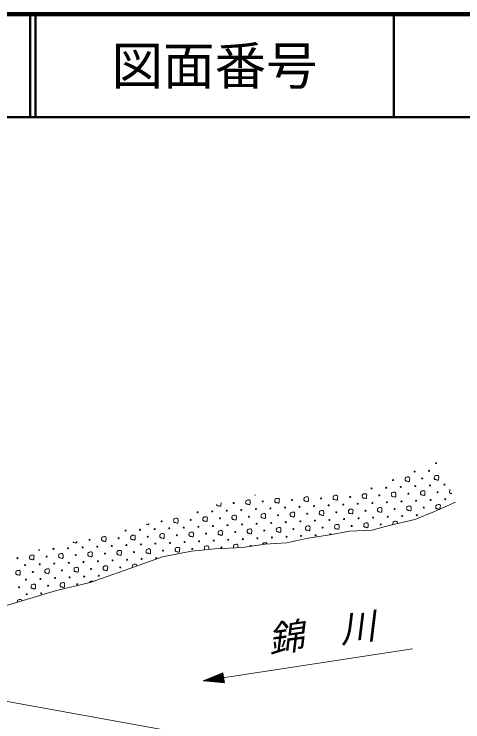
# Model space of a CAD drawing. Units: millimetres, scale not verified. Extents: x 40000 to 680000, y 20000 to 380000.
# Drawn here: x 507187 to 550696, y 311352 to 380000 of the extents above; entities that cross this region are included whole.
import ezdxf
from ezdxf.enums import TextEntityAlignment as Align

# ---------------------------------------------------------------- set-up
doc = ezdxf.new("R2010")
doc.units = ezdxf.units.MM
doc.header["$LTSCALE"] = 1000
doc.linetypes.add('USER3', pattern=[8, 6, -2])
for name, color, linetype, lineweight in [('M-BGD', 5, 'Continuous', 13), ('M-TTL', 2, 'Continuous', 140), ('M-TTL-LINE', 7, 'Continuous', 50)]:
    doc.layers.add(name, color=color, linetype=linetype, lineweight=lineweight)
doc.layers.add('M-TTL-TXT', color=7, linetype='Continuous')
doc.styles.add('ＭＳ ゴシック', font='')
doc.styles.get('ＭＳ ゴシック').set_extended_font_data('MS Gothic')

msp = doc.modelspace()

# ---------------------------------------------------------------- linework, layer by layer
at = {"layer": 'M-BGD'}
for p, q in [((526827, 332418), (526819, 332454)), ((528470, 328224), (528462, 328256)), ((464246, 320987), (574462, 301043)), ((545826, 318424), (525526, 315327))]:
    msp.add_line(p, q, dxfattribs=at)
at = {"layer": 'M-BGD', "linetype": 'USER3'}
for p, q in [((549973, 332657), (547943, 331756)), ((547943, 331756), (546027, 330966)), ((546027, 330966), (543547, 330403)), ((543547, 330403), (541855, 329952)), ((539713, 329839), (537797, 329501)), ((541855, 329952), (539713, 329839)), ((535655, 329162), (533625, 328711)), ((537797, 329501), (535655, 329162)), ((526635, 328148), (524381, 327922)), ((529341, 328261), (526635, 328148)), ((531483, 328599), (529341, 328261)), ((533625, 328711), (531483, 328599)), ((524381, 327922), (521562, 327359)), ((521562, 327359), (518405, 326231)), ((518405, 326231), (514572, 324878)), ((514572, 324878), (511303, 324089)), ((511303, 324089), (506455, 322623))]:
    msp.add_line(p, q, dxfattribs=at)
at = {"layer": 'M-BGD'}
for points in [[(545112, 334797), (545104, 334832), (545094, 334890), (545108, 334967), (545132, 335019), (545162, 335056), (545232, 335094), (545298, 335111), (545359, 335115), (545424, 335119), (545474, 335099), (545519, 335063), (545545, 334988), (545532, 334871), (545526, 334770), (545521, 334714), (545499, 334681), (545469, 334652), (545425, 334639), (545349, 334670), (545292, 334688), (545247, 334697), (545202, 334700), (545161, 334719), (545137, 334733), (545120, 334763)], [(547937, 334946), (547928, 334981), (547919, 335039), (547933, 335116), (547957, 335167), (547987, 335204), (548056, 335243), (548123, 335259), (548184, 335263), (548248, 335267), (548298, 335248), (548343, 335212), (548370, 335137), (548356, 335019), (548351, 334919), (548345, 334863), (548324, 334830), (548294, 334801), (548249, 334787), (548173, 334819), (548117, 334837), (548071, 334846), (548027, 334848), (547986, 334867), (547962, 334882), (547945, 334912)], [(543774, 333310), (543766, 333346), (543756, 333404), (543770, 333481), (543794, 333532), (543824, 333569), (543894, 333607), (543960, 333624), (544021, 333628), (544086, 333632), (544136, 333612), (544181, 333576), (544207, 333502), (544194, 333384), (544188, 333284), (544183, 333227), (544161, 333195), (544132, 333166), (544087, 333152), (544011, 333183), (543954, 333201), (543909, 333211), (543864, 333213), (543823, 333232), (543800, 333246), (543782, 333277)], [(546599, 333459), (546590, 333495), (546581, 333552), (546595, 333629), (546619, 333681), (546649, 333718), (546718, 333756), (546785, 333773), (546846, 333777), (546910, 333781), (546960, 333761), (547005, 333725), (547032, 333650), (547018, 333533), (547013, 333433), (547007, 333376), (546986, 333343), (546956, 333315), (546911, 333301), (546835, 333332), (546779, 333350), (546734, 333359), (546689, 333362), (546648, 333381), (546624, 333395), (546607, 333425)], [(532476, 332716), (532468, 332751), (532458, 332809), (532472, 332886), (532496, 332937), (532526, 332974), (532596, 333013), (532662, 333030), (532723, 333033), (532788, 333037), (532838, 333018), (532883, 332982), (532909, 332907), (532896, 332789), (532890, 332689), (532885, 332633), (532863, 332600), (532833, 332571), (532789, 332558), (532713, 332589), (532656, 332607), (532611, 332616), (532566, 332619), (532525, 332637), (532501, 332652), (532484, 332682)], [(535301, 332864), (535292, 332900), (535283, 332958), (535297, 333035), (535321, 333086), (535351, 333123), (535420, 333161), (535487, 333178), (535548, 333182), (535612, 333186), (535662, 333167), (535707, 333130), (535734, 333056), (535720, 332938), (535715, 332838), (535709, 332781), (535688, 332749), (535658, 332720), (535613, 332706), (535537, 332737), (535481, 332755), (535435, 332765), (535391, 332767), (535350, 332786), (535326, 332800), (535309, 332831)], [(538125, 333013), (538117, 333049), (538107, 333106), (538121, 333183), (538145, 333235), (538175, 333272), (538245, 333310), (538311, 333327), (538372, 333331), (538437, 333335), (538487, 333315), (538532, 333279), (538558, 333204), (538545, 333087), (538539, 332987), (538534, 332930), (538512, 332897), (538482, 332869), (538438, 332855), (538362, 332886), (538305, 332904), (538260, 332913), (538215, 332916), (538174, 332935), (538150, 332949), (538133, 332979)], [(540950, 333162), (540941, 333197), (540932, 333255), (540946, 333332), (540970, 333383), (541000, 333420), (541069, 333459), (541136, 333476), (541197, 333479), (541261, 333483), (541311, 333464), (541356, 333428), (541383, 333353), (541369, 333235), (541364, 333135), (541358, 333079), (541337, 333046), (541307, 333017), (541262, 333004), (541186, 333035), (541130, 333053), (541085, 333062), (541040, 333065), (540999, 333083), (540975, 333098), (540958, 333128)], [(529652, 332567), (529643, 332603), (529634, 332660), (529648, 332737), (529672, 332789), (529702, 332826), (529771, 332864), (529838, 332881), (529899, 332885), (529963, 332889), (530013, 332869), (530058, 332833), (530085, 332759), (530071, 332641), (530066, 332541), (530060, 332484), (530039, 332451), (530009, 332423), (529964, 332409), (529888, 332440), (529832, 332458), (529786, 332468), (529742, 332470), (529701, 332489), (529677, 332503), (529660, 332533)], [(545261, 331972), (545252, 332008), (545243, 332066), (545257, 332143), (545281, 332194), (545311, 332231), (545380, 332269), (545447, 332286), (545508, 332290), (545572, 332294), (545623, 332275), (545667, 332238), (545694, 332164), (545680, 332046), (545675, 331946), (545669, 331889), (545648, 331857), (545618, 331828), (545573, 331814), (545497, 331845), (545441, 331863), (545396, 331873), (545351, 331875), (545310, 331894), (545286, 331908), (545269, 331939)], [(533963, 331378), (533954, 331413), (533945, 331471), (533959, 331548), (533983, 331599), (534013, 331636), (534082, 331675), (534149, 331692), (534210, 331695), (534274, 331700), (534324, 331680), (534369, 331644), (534396, 331569), (534382, 331451), (534377, 331351), (534371, 331295), (534350, 331262), (534320, 331233), (534275, 331220), (534199, 331251), (534143, 331269), (534098, 331278), (534053, 331281), (534012, 331299), (533988, 331314), (533971, 331344)], [(536787, 331526), (536779, 331562), (536769, 331620), (536783, 331697), (536807, 331748), (536837, 331785), (536907, 331823), (536974, 331840), (537034, 331844), (537099, 331848), (537149, 331829), (537194, 331792), (537220, 331718), (537207, 331600), (537201, 331500), (537196, 331443), (537174, 331411), (537145, 331382), (537100, 331368), (537024, 331399), (536967, 331417), (536922, 331427), (536877, 331429), (536836, 331448), (536813, 331462), (536795, 331493)], [(539612, 331675), (539603, 331711), (539594, 331768), (539608, 331845), (539632, 331897), (539662, 331934), (539731, 331972), (539798, 331989), (539859, 331993), (539923, 331997), (539973, 331977), (540018, 331941), (540045, 331867), (540031, 331749), (540026, 331649), (540020, 331592), (539999, 331560), (539969, 331531), (539924, 331517), (539848, 331548), (539792, 331566), (539747, 331576), (539702, 331578), (539661, 331597), (539637, 331611), (539620, 331641)], [(542436, 331824), (542428, 331859), (542418, 331917), (542432, 331994), (542456, 332045), (542486, 332082), (542556, 332121), (542623, 332138), (542683, 332141), (542748, 332146), (542798, 332126), (542843, 332090), (542869, 332015), (542856, 331897), (542850, 331797), (542845, 331741), (542823, 331708), (542794, 331679), (542749, 331666), (542673, 331697), (542617, 331715), (542571, 331724), (542526, 331727), (542485, 331745), (542462, 331760), (542444, 331790)], [(522665, 330783), (522656, 330819), (522647, 330876), (522661, 330953), (522685, 331005), (522715, 331042), (522784, 331080), (522851, 331097), (522912, 331101), (522976, 331105), (523026, 331085), (523071, 331049), (523098, 330975), (523084, 330857), (523079, 330757), (523073, 330700), (523052, 330668), (523022, 330639), (522977, 330625), (522901, 330656), (522845, 330674), (522799, 330684), (522755, 330686), (522714, 330705), (522690, 330719), (522673, 330749)], [(525489, 330932), (525481, 330967), (525471, 331025), (525485, 331102), (525509, 331153), (525539, 331190), (525609, 331229), (525675, 331246), (525736, 331249), (525801, 331254), (525851, 331234), (525896, 331198), (525922, 331123), (525909, 331005), (525903, 330905), (525898, 330849), (525876, 330816), (525846, 330787), (525802, 330774), (525726, 330805), (525669, 330823), (525624, 330832), (525579, 330835), (525538, 330853), (525514, 330868), (525497, 330898)], [(528314, 331080), (528305, 331116), (528296, 331174), (528310, 331251), (528334, 331302), (528364, 331339), (528433, 331378), (528500, 331394), (528561, 331398), (528625, 331402), (528675, 331383), (528720, 331346), (528747, 331272), (528733, 331154), (528728, 331054), (528722, 330997), (528701, 330965), (528671, 330936), (528626, 330922), (528550, 330953), (528494, 330972), (528449, 330981), (528404, 330983), (528363, 331002), (528339, 331016), (528322, 331047)], [(531138, 331229), (531130, 331265), (531120, 331322), (531134, 331399), (531158, 331451), (531188, 331488), (531258, 331526), (531324, 331543), (531385, 331547), (531450, 331551), (531500, 331531), (531545, 331495), (531571, 331421), (531558, 331303), (531552, 331203), (531547, 331146), (531525, 331114), (531496, 331085), (531451, 331071), (531375, 331102), (531318, 331120), (531273, 331130), (531228, 331132), (531187, 331151), (531164, 331165), (531146, 331195)], [(532625, 329891), (532616, 329927), (532607, 329984), (532621, 330061), (532645, 330113), (532675, 330150), (532744, 330188), (532811, 330205), (532872, 330209), (532936, 330213), (532987, 330193), (533031, 330157), (533058, 330083), (533044, 329965), (533039, 329865), (533033, 329808), (533012, 329776), (532982, 329747), (532937, 329733), (532861, 329764), (532805, 329782), (532760, 329792), (532715, 329794), (532674, 329813), (532650, 329827), (532633, 329857)], [(535449, 330040), (535441, 330075), (535431, 330133), (535445, 330210), (535469, 330261), (535499, 330298), (535569, 330337), (535636, 330354), (535697, 330357), (535761, 330362), (535811, 330342), (535856, 330306), (535882, 330231), (535869, 330113), (535864, 330013), (535858, 329957), (535836, 329924), (535807, 329895), (535762, 329882), (535686, 329913), (535630, 329931), (535584, 329940), (535539, 329943), (535498, 329961), (535475, 329976), (535457, 330006)], [(538274, 330188), (538266, 330224), (538256, 330282), (538270, 330359), (538294, 330410), (538324, 330447), (538393, 330486), (538460, 330502), (538521, 330506), (538585, 330510), (538636, 330491), (538680, 330454), (538707, 330380), (538693, 330262), (538688, 330162), (538682, 330105), (538661, 330073), (538631, 330044), (538586, 330030), (538510, 330061), (538454, 330080), (538409, 330089), (538364, 330091), (538323, 330110), (538299, 330125), (538282, 330155)], [(541098, 330337), (541090, 330373), (541080, 330430), (541094, 330507), (541118, 330559), (541148, 330596), (541218, 330634), (541285, 330651), (541346, 330655), (541410, 330659), (541460, 330639), (541505, 330603), (541531, 330529), (541518, 330411), (541513, 330311), (541507, 330254), (541486, 330222), (541456, 330193), (541411, 330179), (541335, 330210), (541279, 330228), (541233, 330238), (541188, 330240), (541147, 330259), (541124, 330273), (541106, 330303)], [(521327, 329297), (521318, 329332), (521309, 329390), (521323, 329467), (521347, 329518), (521377, 329555), (521446, 329594), (521513, 329610), (521574, 329614), (521638, 329618), (521688, 329599), (521733, 329563), (521760, 329488), (521746, 329370), (521741, 329270), (521735, 329213), (521714, 329181), (521684, 329152), (521639, 329138), (521563, 329170), (521507, 329188), (521462, 329197), (521417, 329199), (521376, 329218), (521352, 329233), (521335, 329263)], [(524151, 329445), (524143, 329481), (524133, 329538), (524147, 329615), (524171, 329667), (524201, 329704), (524271, 329742), (524338, 329759), (524398, 329763), (524463, 329767), (524513, 329747), (524558, 329711), (524584, 329637), (524571, 329519), (524565, 329419), (524560, 329362), (524538, 329330), (524509, 329301), (524464, 329287), (524388, 329318), (524331, 329336), (524286, 329346), (524241, 329348), (524200, 329367), (524177, 329381), (524159, 329411)], [(526976, 329594), (526967, 329629), (526958, 329687), (526972, 329764), (526996, 329816), (527026, 329852), (527095, 329891), (527162, 329908), (527223, 329911), (527287, 329916), (527337, 329896), (527382, 329860), (527409, 329785), (527395, 329667), (527390, 329567), (527384, 329511), (527363, 329478), (527333, 329449), (527288, 329436), (527212, 329467), (527156, 329485), (527111, 329494), (527066, 329497), (527025, 329516), (527001, 329530), (526984, 329560)], [(529800, 329743), (529792, 329778), (529782, 329836), (529796, 329913), (529820, 329964), (529850, 330001), (529920, 330040), (529987, 330056), (530047, 330060), (530112, 330064), (530162, 330045), (530207, 330009), (530233, 329934), (530220, 329816), (530214, 329716), (530209, 329659), (530187, 329627), (530158, 329598), (530113, 329584), (530037, 329616), (529981, 329634), (529935, 329643), (529890, 329645), (529849, 329664), (529826, 329679), (529808, 329709)], [(515678, 328999), (515669, 329035), (515660, 329092), (515674, 329169), (515698, 329221), (515728, 329258), (515797, 329296), (515864, 329313), (515925, 329317), (515989, 329321), (516039, 329301), (516084, 329265), (516111, 329191), (516097, 329073), (516092, 328973), (516086, 328916), (516065, 328884), (516035, 328855), (515990, 328841), (515914, 328872), (515858, 328890), (515813, 328900), (515768, 328902), (515727, 328921), (515703, 328935), (515686, 328965)], [(518502, 329148), (518494, 329183), (518484, 329241), (518498, 329318), (518522, 329370), (518552, 329406), (518622, 329445), (518688, 329462), (518749, 329466), (518814, 329470), (518864, 329450), (518909, 329414), (518935, 329339), (518922, 329222), (518916, 329121), (518911, 329065), (518889, 329032), (518860, 329003), (518815, 328990), (518739, 329021), (518682, 329039), (518637, 329048), (518592, 329051), (518551, 329070), (518528, 329084), (518510, 329114)], [(522813, 327959), (522805, 327994), (522795, 328052), (522809, 328129), (522833, 328180), (522863, 328217), (522933, 328256), (523000, 328272), (523061, 328276), (523125, 328280), (523175, 328261), (523220, 328225), (523246, 328150), (523233, 328032), (523228, 327932), (523222, 327876), (523200, 327843), (523171, 327814), (523126, 327801), (523050, 327832), (522994, 327850), (522948, 327859), (522903, 327861), (522862, 327880), (522839, 327895), (522821, 327925)], [(508691, 327215), (508682, 327251), (508673, 327309), (508687, 327386), (508711, 327437), (508741, 327474), (508810, 327512), (508877, 327529), (508938, 327533), (509002, 327537), (509052, 327517), (509097, 327481), (509124, 327407), (509110, 327289), (509105, 327189), (509099, 327132), (509078, 327100), (509048, 327071), (509003, 327057), (508927, 327088), (508871, 327106), (508826, 327116), (508781, 327118), (508740, 327137), (508716, 327151), (508699, 327182)], [(511515, 327364), (511507, 327400), (511497, 327457), (511511, 327534), (511535, 327586), (511565, 327623), (511635, 327661), (511702, 327678), (511762, 327682), (511827, 327686), (511877, 327666), (511922, 327630), (511948, 327555), (511935, 327438), (511929, 327337), (511924, 327281), (511902, 327248), (511873, 327220), (511828, 327206), (511752, 327237), (511695, 327255), (511650, 327264), (511605, 327267), (511564, 327286), (511541, 327300), (511523, 327330)], [(514340, 327513), (514331, 327548), (514322, 327606), (514336, 327683), (514360, 327734), (514390, 327771), (514459, 327810), (514526, 327827), (514587, 327830), (514651, 327834), (514701, 327815), (514746, 327779), (514773, 327704), (514759, 327586), (514754, 327486), (514748, 327430), (514727, 327397), (514697, 327368), (514652, 327355), (514576, 327386), (514520, 327404), (514475, 327413), (514430, 327416), (514389, 327434), (514365, 327449), (514348, 327479)], [(517164, 327661), (517156, 327697), (517146, 327755), (517160, 327832), (517184, 327883), (517214, 327920), (517284, 327958), (517351, 327975), (517411, 327979), (517476, 327983), (517526, 327963), (517571, 327927), (517597, 327853), (517584, 327735), (517578, 327635), (517573, 327578), (517551, 327546), (517522, 327517), (517477, 327503), (517401, 327534), (517345, 327552), (517299, 327562), (517254, 327564), (517213, 327583), (517190, 327597), (517172, 327627)], [(519989, 327810), (519980, 327846), (519971, 327903), (519985, 327980), (520009, 328032), (520039, 328069), (520108, 328107), (520175, 328124), (520236, 328128), (520300, 328132), (520351, 328112), (520395, 328076), (520422, 328001), (520408, 327884), (520403, 327783), (520397, 327727), (520376, 327694), (520346, 327665), (520301, 327652), (520225, 327683), (520169, 327701), (520124, 327710), (520079, 327713), (520038, 327732), (520014, 327746), (519997, 327776)], [(510177, 325877), (510169, 325913), (510159, 325971), (510173, 326048), (510197, 326099), (510227, 326136), (510297, 326174), (510364, 326191), (510425, 326195), (510489, 326199), (510539, 326180), (510584, 326143), (510610, 326069), (510597, 325951), (510592, 325851), (510586, 325794), (510564, 325762), (510535, 325733), (510490, 325719), (510414, 325750), (510358, 325768), (510312, 325778), (510267, 325780), (510226, 325799), (510203, 325813), (510185, 325844)], [(513002, 326026), (512994, 326062), (512984, 326119), (512998, 326196), (513022, 326248), (513052, 326285), (513121, 326323), (513188, 326340), (513249, 326344), (513313, 326348), (513364, 326328), (513408, 326292), (513435, 326218), (513421, 326100), (513416, 326000), (513410, 325943), (513389, 325911), (513359, 325882), (513314, 325868), (513238, 325899), (513182, 325917), (513137, 325927), (513092, 325929), (513051, 325948), (513027, 325962), (513010, 325992)], [(515826, 326175), (515818, 326210), (515808, 326268), (515822, 326345), (515846, 326396), (515876, 326433), (515946, 326472), (516013, 326489), (516074, 326492), (516138, 326496), (516188, 326477), (516233, 326441), (516259, 326366), (516246, 326248), (516241, 326148), (516235, 326092), (516214, 326059), (516184, 326030), (516139, 326017), (516063, 326048), (516007, 326066), (515961, 326075), (515916, 326078), (515875, 326096), (515852, 326111), (515834, 326141)], [(507353, 325729), (507344, 325764), (507335, 325822), (507349, 325899), (507373, 325950), (507403, 325987), (507472, 326026), (507539, 326043), (507600, 326046), (507664, 326050), (507715, 326031), (507759, 325995), (507786, 325920), (507772, 325802), (507767, 325702), (507761, 325646), (507740, 325613), (507710, 325584), (507665, 325571), (507589, 325602), (507533, 325620), (507488, 325629), (507443, 325632), (507402, 325650), (507378, 325665), (507361, 325695)], [(508839, 324391), (508831, 324426), (508821, 324484), (508836, 324561), (508859, 324612), (508889, 324649), (508959, 324688), (509026, 324705), (509087, 324708), (509151, 324713), (509201, 324693), (509246, 324657), (509272, 324582), (509259, 324464), (509254, 324364), (509248, 324308), (509227, 324275), (509197, 324246), (509152, 324233), (509076, 324264), (509020, 324282), (508974, 324291), (508930, 324294), (508888, 324312), (508865, 324327), (508847, 324357)], [(511664, 324539), (511656, 324575), (511646, 324633), (511660, 324710), (511684, 324761), (511714, 324798), (511784, 324837), (511850, 324853), (511911, 324857), (511976, 324861), (512026, 324842), (512070, 324805), (512097, 324731), (512084, 324613), (512078, 324513), (512073, 324456), (512051, 324424), (512021, 324395), (511976, 324381), (511900, 324412), (511844, 324431), (511799, 324440), (511754, 324442), (511713, 324461), (511689, 324475), (511672, 324506)], [(525526, 315327), (527579, 315135), (527428, 316123)], [(525932, 315389), (527327, 315956), (527433, 315264)], [(526129, 315419), (527264, 315871), (527347, 315327)], [(526332, 315450), (527201, 315785), (527262, 315390)], [(526530, 315480), (527139, 315700), (527176, 315453)]]:
    msp.add_lwpolyline(points, close=True, dxfattribs=at)
for points in [[(549423, 333608), (549415, 333643), (549405, 333701), (549419, 333778), (549443, 333829), (549473, 333866), (549486, 333874)], [(549641, 333487), (549603, 333499), (549558, 333508), (549513, 333511), (549472, 333529), (549449, 333544), (549431, 333574), (549423, 333608)], [(527257, 332585), (527247, 332492), (527241, 332392), (527236, 332335), (527214, 332303), (527184, 332274), (527140, 332260), (527063, 332291), (527007, 332309), (526962, 332319), (526917, 332321), (526876, 332340), (526852, 332354), (526835, 332385), (526827, 332418)], [(548085, 332121), (548077, 332157), (548067, 332214), (548081, 332291), (548105, 332343), (548135, 332380), (548205, 332418), (548272, 332435), (548333, 332439), (548397, 332443), (548447, 332423), (548492, 332387), (548518, 332313), (548505, 332195), (548500, 332095), (548494, 332038), (548472, 332006), (548444, 331978)], [(548437, 331975), (548398, 331963), (548322, 331994), (548266, 332012), (548220, 332022), (548175, 332024), (548134, 332043), (548111, 332057), (548093, 332087), (548085, 332121)], [(520254, 330602), (520249, 330551), (520227, 330519), (520197, 330490), (520153, 330476), (520077, 330507), (520020, 330526), (519998, 330530)], [(543922, 330488), (543915, 330521), (543905, 330579), (543919, 330656), (543943, 330707), (543973, 330744), (544042, 330783), (544109, 330800), (544170, 330803), (544235, 330808), (544285, 330788), (544329, 330752), (544356, 330677), (544345, 330584)], [(513271, 328883), (513267, 328824), (513262, 328768), (513240, 328735), (513210, 328706), (513166, 328692), (513090, 328724), (513033, 328742), (512988, 328751), (512943, 328753), (512902, 328772), (512878, 328787)], [(534218, 328843), (534231, 328850), (534298, 328867), (534336, 328870)], [(525638, 328107), (525630, 328143), (525620, 328200), (525634, 328278), (525658, 328329), (525688, 328366), (525757, 328404), (525824, 328421), (525885, 328425), (525949, 328429), (526000, 328409), (526044, 328373), (526071, 328299), (526057, 328181), (526052, 328090)], [(528462, 328256), (528454, 328292), (528444, 328349), (528458, 328426), (528482, 328478), (528512, 328515), (528582, 328553), (528649, 328570), (528710, 328574), (528774, 328578), (528824, 328558), (528869, 328522), (528895, 328447), (528882, 328330), (528877, 328241)], [(531283, 328575), (531307, 328626), (531337, 328663), (531406, 328702), (531473, 328718), (531534, 328722), (531599, 328726), (531649, 328707), (531693, 328671), (531715, 328611)], [(525659, 328050), (525646, 328073), (525638, 328107)], [(518651, 326323), (518643, 326359), (518633, 326417), (518647, 326494), (518671, 326545), (518701, 326582), (518770, 326620), (518837, 326637), (518898, 326641), (518963, 326645), (519013, 326626), (519057, 326589), (519084, 326515), (519079, 326472)], [(514485, 324858), (514508, 324910), (514538, 324947), (514608, 324985), (514675, 325002), (514736, 325006), (514800, 325010), (514850, 324990), (514862, 324981)], [(507493, 322940), (507483, 322997), (507498, 323074), (507521, 323126), (507551, 323163), (507621, 323201), (507688, 323218), (507749, 323222), (507813, 323226), (507863, 323206), (507908, 323170), (507934, 323096), (507932, 323070)], [(525729, 315358), (527390, 316042), (527518, 315201), (525734, 315359)], [(527083, 315565), (526732, 315511), (527076, 315614), (527091, 315515), (526732, 315511)]]:
    msp.add_lwpolyline(points, dxfattribs=at)
for centre in [(547425, 335702), (546013, 335628), (546756, 334959), (543931, 334810), (547499, 334290), (548911, 334364), (541850, 333993), (543262, 334067), (544675, 334141), (546087, 334216), (548242, 333621), (536944, 333026), (539769, 333175), (542593, 333324), (545418, 333472), (548986, 332952), (528471, 332580), (531295, 332729), (534120, 332878), (534863, 332209), (536275, 332283), (537688, 332357), (539100, 332432), (540512, 332506), (541924, 332580), (543337, 332655), (544749, 332729), (546161, 332803), (547574, 332878), (524977, 331688), (526390, 331763), (527802, 331837), (529214, 331911), (530626, 331986), (532039, 332060), (533451, 332134), (535606, 331540), (538431, 331688), (541256, 331837), (544080, 331986), (546905, 332134), (524308, 330945), (527133, 331094), (529957, 331242), (532782, 331391), (536350, 330871), (537762, 330945), (539174, 331019), (540587, 331094), (541999, 331168), (543411, 331242), (544823, 331317), (546236, 331391), (521484, 330796), (523639, 330202), (525052, 330276), (526464, 330350), (527876, 330425), (529288, 330499), (530701, 330573), (532113, 330648), (533525, 330722), (534938, 330796), (537093, 330202), (539918, 330350), (542742, 330499), (517990, 329904), (519403, 329979), (520815, 330053), (522227, 330127), (525795, 329607), (528620, 329756), (531444, 329904), (534269, 330053), (514497, 329012), (517321, 329161), (520146, 329310), (522970, 329458), (523714, 328789), (525126, 328864), (526538, 328938), (527951, 329012), (529363, 329087), (530775, 329161), (532187, 329235), (533600, 329310), (535012, 329384), (536424, 329458), (511003, 328120), (512416, 328195), (513828, 328269), (515240, 328343), (516652, 328418), (518065, 328492), (519477, 328566), (520889, 328641), (522302, 328715), (524457, 328120), (527282, 328269), (513159, 327526), (515984, 327675), (518808, 327823), (521633, 327972), (507510, 327229), (510334, 327377), (512490, 326783), (513902, 326857), (515315, 326931), (516727, 327006), (518139, 327080), (519551, 327154), (520964, 327229), (508253, 326560), (509666, 326634), (511078, 326708), (511821, 326039), (514646, 326188), (517470, 326337), (508997, 325891), (512564, 325370), (513977, 325445), (515389, 325519), (508328, 325147), (509740, 325222), (511152, 325296), (513308, 324701), (507659, 324404), (510483, 324553), (508402, 323735), (509814, 323809)]:
    msp.add_circle(centre, 49.8, dxfattribs=at)
for centre, start, end in [((548094, 336445), 140.82076, 80.10369), ((530552, 333398), 230.89796, 313.82511), ((537836, 329533), 340.24323, 219.77716), ((530106, 328418), 322.49259, 235.4565), ((509591, 328046), 194.97024, 10.72541)]:
    msp.add_arc(centre, 49.8, start, end, dxfattribs=at)
at = {"layer": 'M-TTL'}
msp.add_line((680000, 380000), (40000, 380000), dxfattribs=at)
at = {"layer": 'M-TTL-LINE'}
for p, q in [((508747, 380000), (508747, 370000)), ((509247, 380000), (509247, 370000)), ((543997, 380000), (543997, 370000)), ((40000, 370000), (680000, 370000))]:
    msp.add_line(p, q, dxfattribs=at)

# ---------------------------------------------------------------- texts
at = {"layer": 'M-BGD', "style": 'ＭＳ ゴシック', "oblique": 15}
msp.add_text('錦\u3000川', height=2566, rotation=8, dxfattribs=at).set_placement((532071, 317259), align=Align.BOTTOM_LEFT)
at = {"layer": 'M-TTL-TXT', "style": 'ＭＳ ゴシック'}
msp.add_text('図面番号', height=3666, dxfattribs=at).set_placement((526622, 375000), align=Align.MIDDLE_CENTER)

doc.saveas('drawing.dxf')
